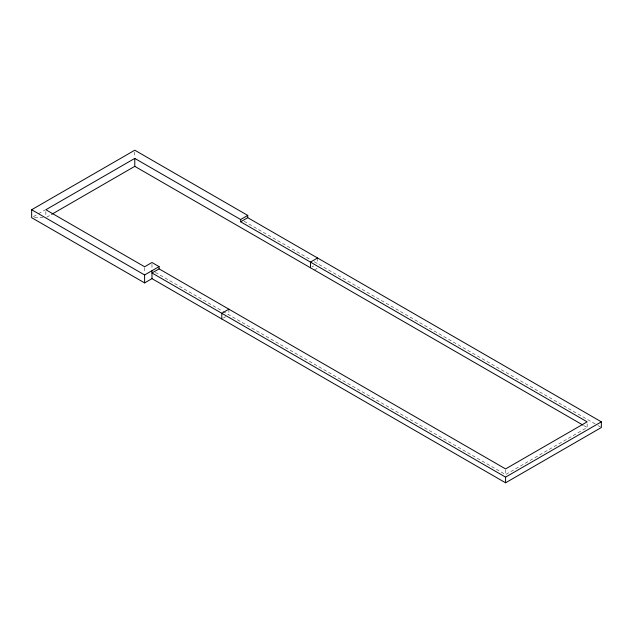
<?xml version="1.0" encoding="UTF-8"?>
<svg xmlns="http://www.w3.org/2000/svg" width="633" height="633" viewBox="0 0 633 633"><rect width="100%" height="100%" fill="white"/><g stroke="black" fill="none" stroke-linecap="round" stroke-linejoin="round"><path stroke-width="0.47" stroke-dasharray="3.17 2.37" d="M314.387 270.038L317.473 268.17M33.351 216.7L37.616 214.239M38.471 213.748L45.291 209.808M46.715 217.19L51.851 214.231M223.386 318.051L225.752 316.682M312.045 266.865L313.628 265.947M222.927 311.404L505.585 474.592L587.139 427.504L587.139 423.73M34.491 217.681L43.02 217.681M244.116 221.265L310.74 259.728M314.158 261.698L597.069 425.036M597.924 425.534L601.35 427.504M583.721 425.534L587.139 427.504M155.394 272.419L222.072 310.914M505.585 469.868L505.585 474.592M317.576 258.003L317.576 263.668M228.909 309.189L228.909 314.862M151.975 264.27L151.975 268.677M144.609 267.64L144.609 272.934M134.782 151.967L134.782 157.261M45.861 211.509L45.861 215.916"/><path stroke-width="0.95" d="M31.65 209.745L134.782 150.203L247.74 215.418L247.74 217.681L601.35 421.839L601.35 427.504L505.585 482.797L151.975 278.647L144.609 282.904L31.65 217.681L31.65 209.745L144.609 274.959L159.081 266.604L159.081 268.875L505.585 468.926L587.139 421.839L240.635 221.787L240.635 219.516L134.782 158.408L45.861 209.745L144.609 266.754L151.975 262.505L159.081 266.604M51.851 214.231L134.782 166.344L582.866 425.044M240.635 219.516L247.74 215.418M159.081 268.875L151.975 272.973L505.585 477.132L601.35 421.839M240.635 221.787L247.74 217.681M228.909 309.189L221.803 313.295L221.803 318.961M317.576 258.003L310.471 262.102L310.471 267.775M505.585 477.132L505.585 482.797M151.975 270.71L151.975 278.647M144.609 274.959L144.609 282.904M134.782 158.408L134.782 166.344"/></g></svg>
